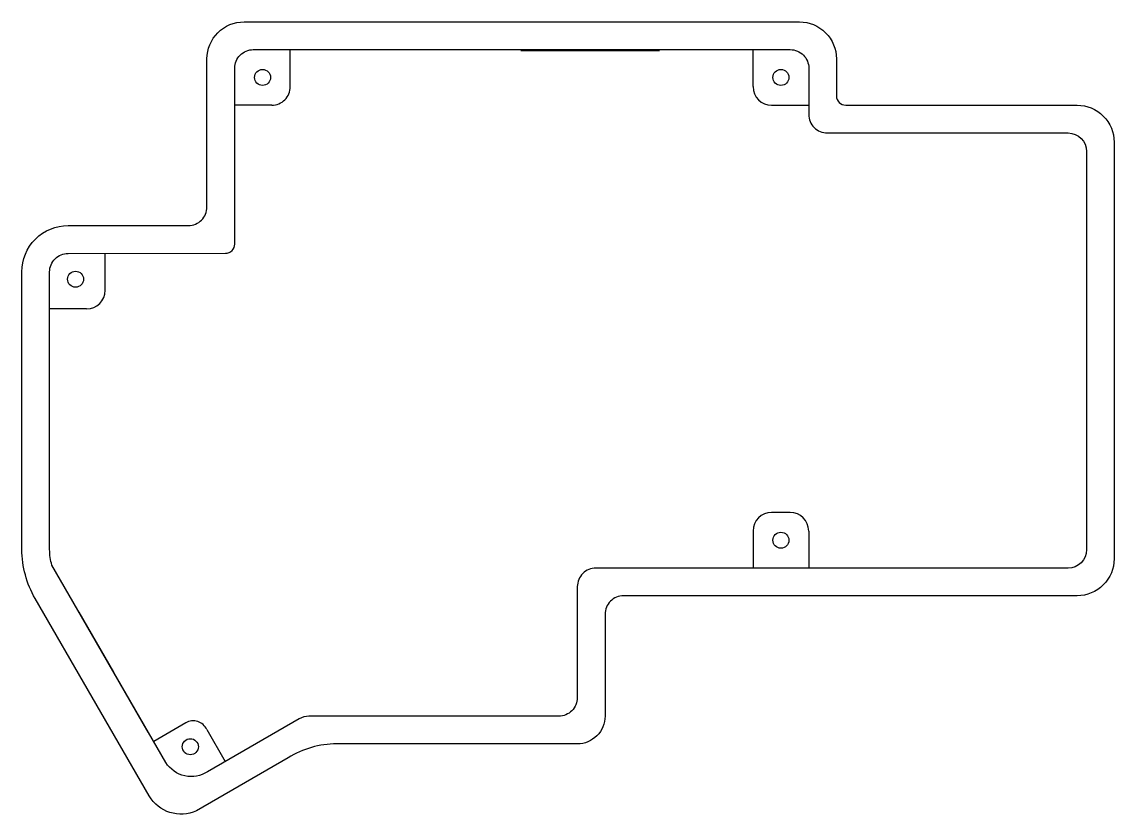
# Model space of a CAD drawing. Header units: inches. Extents: x 0.45 to 6.35, y -5.08 to -0.8.
import ezdxf

# ---------------------------------------------------------------- set-up
doc = ezdxf.new("R2010")
doc.units = ezdxf.units.IN
doc.layers.get('0').update_dxf_attribs({"linetype": 'CONTINUOUS'})

msp = doc.modelspace()

# ---------------------------------------------------------------- linework, layer by layer
for p, q in [((1.9, -1.15), (1.9, -0.9501)), ((3.145, -0.955), (3.895, -0.955)), ((4.4, -1.15), (4.4, -0.9501)), ((1.8, -1.25), (1.6001, -1.2499)), ((4.5, -1.25), (4.7006, -1.25)), ((0.9, -2.25), (0.8999, -2.0502)), ((0.8, -2.35), (0.6001, -2.35)), ((4.6, -3.45), (4.5, -3.45)), ((4.4, -3.55), (4.4, -3.7505)), ((4.7, -3.55), (4.7, -3.7505)), ((1.3353, -4.5861), (1.1621, -4.6862)), ((1.4488, -4.6223), (1.5488, -4.7955))]:
    msp.add_line(p, q)
for points in [[(3.6, -4), (3.6, -4.55, -0.414214), (3.45, -4.7), (2.15, -4.7, 0.140402), (1.8888, -4.7748), (1.3932, -5.0606, -0.389282), (1.1382, -4.9806), (0.5222, -3.9148, -0.129735), (0.45, -3.65), (0.45, -2.15, -0.414214), (0.7, -1.9), (1.35, -1.9, 0.414214), (1.45, -1.8), (1.45, -1, -0.414214), (1.65, -0.8), (4.65, -0.8, -0.414214), (4.85, -1), (4.85, -1.2, 0.414214), (4.9, -1.25), (6.15, -1.25, -0.414214), (6.35, -1.45), (6.35, -3.7, -0.414214), (6.15, -3.9), (3.7, -3.9, 0.414214)], [(0.7001, -2.0503), (1.5498, -2.0499, 0.414214), (1.5998, -1.9999), (1.6002, -1.0501, -0.414214), (1.7002, -0.9501), (4.6006, -0.9501, -0.414214), (4.7006, -1.0501), (4.7006, -1.3002, 0.414214), (4.8006, -1.4002), (6.1008, -1.4002, -0.414212), (6.2008, -1.5002), (6.2008, -3.6505, -0.414213), (6.1008, -3.7505), (3.5504, -3.7505, 0.414214), (3.4504, -3.8505), (3.4504, -4.4498, -0.414225), (3.3504, -4.5499), (2.0002, -4.5506, 0.135932), (1.9488, -4.5648), (1.4532, -4.8506, -0.420773), (1.2282, -4.8006), (0.6122, -3.7348, -0.071401), (0.6001, -3.6505), (0.6001, -2.1503, -0.414214)]]:
    msp.add_lwpolyline(points, format="xyb", close=True)
msp.add_lwpolyline([(0.9452, -4.3127), (1.1327, -4.6374), (0.7577, -3.9879)], close=True)
for centre in [(1.75, -1.1), (4.55, -1.1), (0.74, -2.19), (4.55, -3.6), (1.36, -4.715)]:
    msp.add_circle(centre, 0.0433)
for centre, radius, start, end in [((1.8, -1.15), 0.1, -90.02138, 0.02138), ((4.5, -1.15), 0.1, 180, 270), ((0.8, -2.25), 0.1, 270, 359.98805), ((4.5, -3.55), 0.1, 90, 180), ((4.6, -3.55), 0.1, 0, 90), ((1.3756, -4.6559), 0.0806, 24.64443, 120.03002)]:
    msp.add_arc(centre, radius, start, end)

doc.saveas('drawing.dxf')
